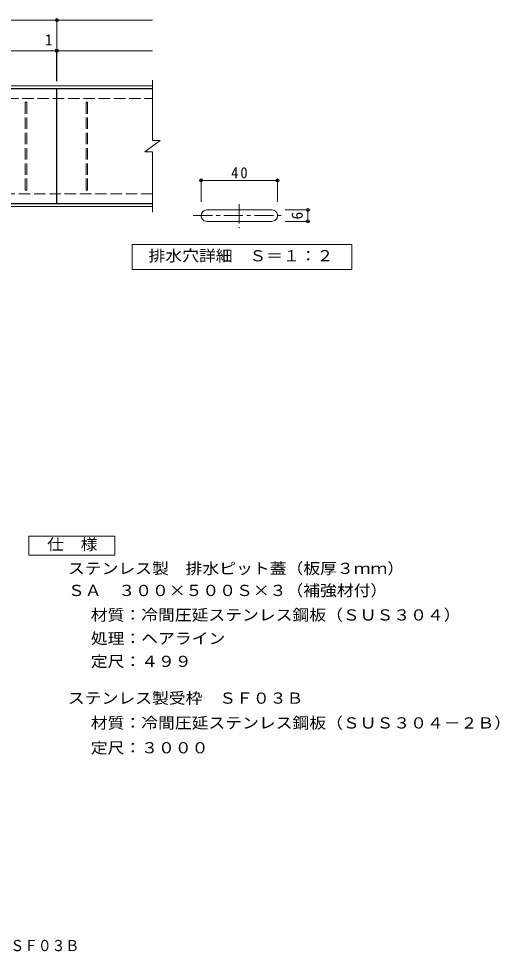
# Model space of a CAD drawing. Units: millimetres, scale not verified, with parts at other scales. Extents: x -300 to 314, y -275 to 220.
# Drawn here: x 62.9 to 314.5, y -274.8 to 213.9 of the extents above; entities that cross this region are included whole.
import ezdxf
from ezdxf.enums import TextEntityAlignment as Align

# ---------------------------------------------------------------- set-up
doc = ezdxf.new("R2010")
doc.units = ezdxf.units.MM
doc.header["$LTSCALE"] = 2
doc.header["$PDMODE"] = 32
doc.header["$PDSIZE"] = 1.6
doc.linetypes.add('CHAIN1', pattern=[8, 5, -1, 1, -1])
doc.linetypes.add('DASHED3', pattern=[4, 3, -1])
for name, color, linetype, lineweight in [('C-0', 3, 'Continuous', 9), ('C-1', 2, 'Continuous', 9), ('C-2', 3, 'Continuous', 9), ('C-4', 7, 'Continuous', 9), ('C-5', 7, 'Continuous', 9), ('C-B', 6, 'DASHED3', 9), ('D-5', 7, 'Continuous', 9)]:
    doc.layers.add(name, color=color, linetype=linetype, lineweight=lineweight)
doc.layers.add('F-4_F-4ﾚｲﾔ', color=2, linetype='Continuous')
doc.styles.add('ＭＳ ゴシック', font='')
doc.styles.get('ＭＳ ゴシック').set_extended_font_data('MS Gothic')

msp = doc.modelspace()

# ---------------------------------------------------------------- linework, layer by layer
at = {"layer": 'C-0', "color": 7}
for p, q in [((158.356, 117.904), (158.356, 129.711)), ((158.356, 129.111), (198.356, 129.111)), ((198.356, 117.904), (198.356, 129.711)), ((214.923, 113.667), (202.334, 113.667)), ((214.323, 107.667), (214.323, 113.667)), ((202.334, 107.667), (214.923, 107.667))]:
    msp.add_line(p, q, dxfattribs=at)
at = {"layer": 'C-0'}
for p, q in [((195.356, 113.667), (161.356, 113.667)), ((161.356, 107.667), (195.356, 107.667))]:
    msp.add_line(p, q, dxfattribs=at)
at = {"layer": 'C-0', "linetype": 'CHAIN1'}
for p, q in [((178.356, 116.583), (178.356, 104.054)), ((154.293, 110.667), (201.016, 110.667))]:
    msp.add_line(p, q, dxfattribs=at)
at = {"layer": 'C-0'}
for centre, start, end in [((161.356, 110.667), 89.99997, 179.99881), ((195.355, 110.667), 1.16566, 89.99944), ((161.356, 110.667), 179.9994, 270), ((195.356, 110.667), 270, 0.00124)]:
    msp.add_arc(centre, 3, start, end, dxfattribs=at)
at = {"layer": 'C-1'}
for p, q in [((-167.276, 178.659), (132.924, 178.659)), ((-167.276, 177.259), (132.924, 177.259)), ((132.924, 116.859), (-167.276, 116.859)), ((132.924, 115.459), (-167.276, 115.459))]:
    msp.add_line(p, q, dxfattribs=at)
at = {"layer": 'C-1', "linetype": 'DASHED3'}
for p, q in [((-167.276, 172.059), (132.924, 172.059)), ((132.924, 122.059), (-167.276, 122.059))]:
    msp.add_line(p, q, dxfattribs=at)
at = {"layer": 'C-2'}
for p, q in [((132.924, 181.659), (132.924, 150.059)), ((82.924, 177.059), (82.924, 117.059)), ((82.924, 177.059), (132.924, 177.059)), ((128.924, 144.059), (136.924, 150.059)), ((132.924, 150.059), (136.924, 150.059)), ((128.924, 144.059), (132.924, 144.059)), ((132.924, 144.059), (132.924, 112.459)), ((82.924, 117.059), (132.924, 117.059))]:
    msp.add_line(p, q, dxfattribs=at)
msp.add_lwpolyline([(-17.076, 117.059), (-17.076, 177.059), (82.724, 177.059), (82.724, 117.059)], close=True, dxfattribs=at)
at = {"layer": 'C-4'}
for p, q in [((82.924, 181.059), (82.924, 213.659)), ((-17.076, 197.059), (82.724, 197.059)), ((82.724, 181.059), (82.724, 197.659)), ((82.724, 197.059), (132.924, 197.059))]:
    msp.add_line(p, q, dxfattribs=at)
msp.add_lwpolyline([(-167.276, 213.059), (-17.076, 213.059), (132.924, 213.059)], dxfattribs=at)
for p in [(82.924, 213.059), (82.724, 197.059), (82.924, 197.059), (158.356, 129.111), (198.356, 129.111), (214.323, 113.667), (214.323, 107.667)]:
    msp.add_point(p, dxfattribs=at)
at = {"layer": 'C-5', "color": 3}
msp.add_lwpolyline([(122.337, 82.459), (122.337, 95.459), (237.337, 95.459), (237.337, 82.459)], close=True, dxfattribs=at)
at = {"layer": 'C-B'}
for points in [[(66.324, 170.059), (67.124, 170.059), (67.124, 124.059)], [(66.324, 170.059), (66.324, 124.059), (67.124, 124.059)], [(98.924, 124.059), (98.124, 124.059), (98.124, 170.059)], [(98.924, 124.059), (98.924, 170.059), (98.124, 170.059)]]:
    msp.add_lwpolyline(points, dxfattribs=at)
at = {"layer": 'D-5', "color": 2}
for p, q in [((68.252, -57.271), (113.252, -57.271)), ((68.252, -67.271), (68.252, -57.271)), ((113.252, -57.271), (113.252, -67.271)), ((113.252, -67.271), (68.252, -67.271))]:
    msp.add_line(p, q, dxfattribs=at)

# ---------------------------------------------------------------- texts
at = {"layer": 'C-0', "color": 2, "style": 'ＭＳ ゴシック'}
msp.add_text('6', height=5.865, rotation=90, dxfattribs=at).set_placement((213.323, 108.667), align=Align.BOTTOM_LEFT)
at = {"layer": 'C-0', "color": 2, "insert": (174.106, 130.111), "char_height": 5.865, "attachment_point": 7, "style": 'ＭＳ ゴシック'}
msp.add_mtext('\\T1.27;\\W0.95;40', dxfattribs=at)
at = {"layer": 'C-4', "color": 2, "style": 'ＭＳ ゴシック'}
msp.add_text('1', height=5.865, dxfattribs=at).set_placement((76.584, 198.059), align=Align.BOTTOM_LEFT)
at = {"layer": 'C-5', "color": 2, "style": 'ＭＳ ゴシック', "width": 1.1}
msp.add_text('排水穴詳細\u3000Ｓ＝１：２', height=5.865, dxfattribs=at).set_placement((130.837, 84.959), align=Align.BOTTOM_LEFT)
at = {"layer": 'D-5', "color": 2, "style": 'ＭＳ ゴシック', "width": 1.1}
for s, p in [('仕\u3000様', (77.752, -66.271)), ('ステンレス製\u3000排水ピット蓋（板厚３ｍｍ）', (88.67, -78.855)), ('ＳＡ\u3000３００×５００Ｓ×３（補強材付）', (88.67, -90.395)), ('材質：冷間圧延ステンレス鋼板（ＳＵＳ３０４）', (100.613, -103.239)), ('処理：ヘアライン', (100.613, -115.537)), ('定尺：４９９', (100.613, -127.561)), ('ステンレス製受枠\u3000ＳＦ０３Ｂ', (88.67, -146.808)), ('材質：冷間圧延ステンレス鋼板（ＳＵＳ３０４－２Ｂ）', (100.613, -159.808)), ('定尺：３０００', (100.613, -172.808))]:
    msp.add_text(s, height=5.865, dxfattribs=at).set_placement(p, align=Align.BOTTOM_LEFT)
at = {"layer": 'F-4_F-4ﾚｲﾔ', "style": 'ＭＳ ゴシック', "width": 0.9}
msp.add_text('ＳＡ\u3000３００×５００Ｓ×３＋ＳＦ０３Ｂ', height=5.865, dxfattribs=at).set_placement((-42.237, -276.447), align=Align.BOTTOM_LEFT)

doc.saveas('drawing.dxf')
